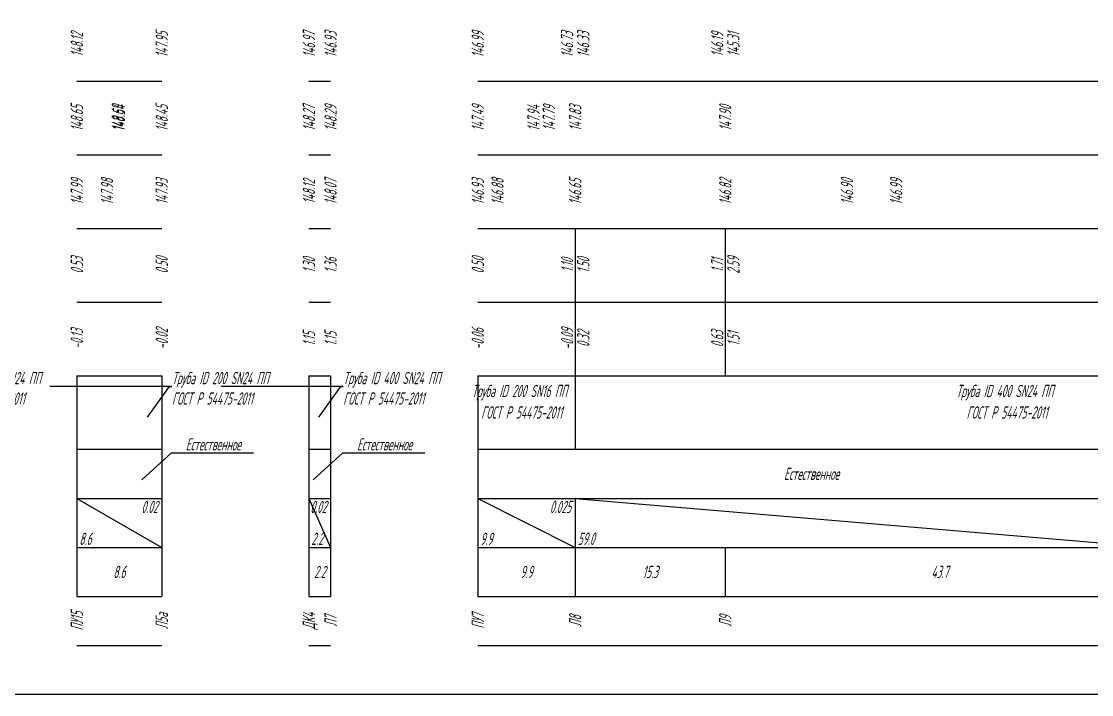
# Model space of a CAD drawing. Header units: metres. Extents: x -30 to 1753, y -860 to 400.
# Drawn here: x 939.1 to 1157.2, y -10 to 127.2 of the extents above; entities that cross this region are included whole.
import ezdxf
from ezdxf import colors
from ezdxf.entities.mleader import LeaderData, LeaderLine
from ezdxf.enums import TextEntityAlignment as Align
from ezdxf.math import Vec2, Vec3

# ---------------------------------------------------------------- set-up
doc = ezdxf.new("R2010")
doc.units = ezdxf.units.M
doc.header["$LTSCALE"] = 0.2
doc.layers.add('МГТ_ИГ_Геология', color=252, linetype='Continuous')
doc.layers.add('Таблица', color=7, linetype='Continuous')
doc.layers.add('ПС-НВК-Деталировка', color=7, linetype='Continuous', lineweight=25)
doc.styles.add('SPDS', font='SPDS', dxfattribs={"width": 0.7, "oblique": 15, "height": 2.5})
doc.styles.get("Standard").update_dxf_attribs({"font": 'SPDS.shx', "width": 0.7, "oblique": 15, "height": 3})

# ---------------------------------------------------------------- blocks, each defined once
blk = doc.blocks.new('_None')

msp = doc.modelspace()

# ---------------------------------------------------------------- linework, layer by layer
at = {"layer": 'ПС-НВК-Деталировка'}
msp.add_lwpolyline([(1748, -10), (-10, -10), (-10, 395), (1748, 395)], close=True, dxfattribs=at)
at = {"layer": 'Таблица'}
for p, q in [((950.389, 115), (967.685, 115)), ((997.685, 115), (1002.094, 115)), ((1032.094, 115), (1252.43, 115)), ((950.389, 100), (967.685, 100)), ((997.685, 100), (1002.094, 100)), ((1032.094, 100), (1252.43, 100)), ((950.389, 85), (967.685, 85)), ((997.685, 85), (1002.094, 85)), ((1032.094, 85), (1252.43, 85)), ((1051.946, 85), (1051.946, 70)), ((1082.533, 85), (1082.533, 70)), ((950.389, 70), (967.685, 70)), ((997.685, 70), (1002.094, 70)), ((1032.094, 70), (1252.43, 70)), ((1051.946, 70), (1051.946, 55)), ((1082.533, 70), (1082.533, 55)), ((950.389, 55), (967.685, 55)), ((950.389, 55), (950.389, 40)), ((967.685, 55), (967.685, 40)), ((997.685, 55), (1002.094, 55)), ((997.685, 55), (997.685, 40)), ((1002.094, 55), (1002.094, 40)), ((1032.094, 55), (1252.43, 55)), ((1032.094, 55), (1032.094, 40)), ((1051.946, 55), (1051.946, 40)), ((950.389, 40), (950.389, 30)), ((950.389, 40), (967.685, 40)), ((967.685, 40), (967.685, 30)), ((997.685, 40), (997.685, 30)), ((997.685, 40), (1002.094, 40)), ((1002.094, 40), (1002.094, 30)), ((1032.094, 40), (1032.094, 30)), ((1032.094, 40), (1252.43, 40)), ((950.389, 30), (950.389, 20)), ((950.389, 30), (967.685, 20)), ((950.389, 30), (967.685, 30)), ((967.685, 30), (967.685, 20)), ((997.685, 30), (997.685, 20)), ((997.685, 30), (1002.094, 20)), ((997.685, 30), (1002.094, 30)), ((1002.094, 30), (1002.094, 20)), ((1032.094, 30), (1032.094, 20)), ((1032.094, 30), (1051.946, 20)), ((1032.094, 30), (1252.43, 30)), ((1051.946, 30), (1051.946, 20)), ((1051.946, 30), (1169.973, 20)), ((950.389, 20), (950.389, 10)), ((950.389, 20), (967.685, 20)), ((967.685, 20), (967.685, 10)), ((997.685, 20), (997.685, 10)), ((997.685, 20), (1002.094, 20)), ((1002.094, 20), (1002.094, 10)), ((1032.094, 20), (1032.094, 10)), ((1032.094, 20), (1252.43, 20)), ((1051.946, 20), (1051.946, 10)), ((1082.533, 20), (1082.533, 10)), ((950.389, 10), (967.685, 10)), ((997.685, 10), (1002.094, 10)), ((1032.094, 10), (1252.43, 10)), ((950.389, 0), (967.685, 0)), ((997.685, 0), (1002.094, 0)), ((1032.094, 0), (1252.43, 0))]:
    msp.add_line(p, q, dxfattribs=at)

# ---------------------------------------------------------------- texts
at = {"layer": 'Таблица', "oblique": 15, "width": 0.7}
for s, p in [('148.12', (950.389, 122.5)), ('147.95', (967.685, 122.5)), ('146.97', (997.685, 122.5)), ('146.93', (1002.094, 122.5)), ('146.99', (1032.094, 122.5)), ('148.65', (950.389, 107.5)), ('148.69', (958.715, 107.5)), ('148.54', (958.976, 107.5)), ('148.45', (967.685, 107.5)), ('148.27', (997.685, 107.5)), ('148.29', (1002.094, 107.5)), ('147.49', (1032.094, 107.5)), ('147.94', (1043.449, 107.5)), ('147.79', (1046.597, 107.5)), ('147.83', (1051.946, 107.5)), ('147.83', (1051.946, 107.5)), ('147.90', (1082.533, 107.5)), ('147.90', (1082.533, 107.5)), ('147.99', (950.389, 92.5)), ('147.98', (956.544, 92.5)), ('147.93', (967.685, 92.5)), ('148.12', (997.685, 92.5)), ('148.07', (1002.094, 92.5)), ('146.93', (1032.094, 92.5)), ('146.88', (1036.112, 92.5)), ('146.65', (1051.946, 92.5)), ('146.65', (1051.946, 92.5)), ('146.82', (1082.533, 92.5)), ('146.82', (1082.533, 92.5)), ('146.90', (1107.348, 92.5)), ('146.99', (1117.359, 92.5)), ('0.53', (950.389, 77.5)), ('0.50', (967.685, 77.5)), ('1.30', (997.685, 77.5)), ('1.36', (1002.094, 77.5)), ('0.50', (1032.094, 77.5)), ('-0.13', (950.389, 62.5)), ('-0.02', (967.685, 62.5)), ('1.15', (997.685, 62.5)), ('1.15', (1002.094, 62.5)), ('-0.06', (1032.094, 62.5)), ('ПУ15', (950.389, 5)), ('Л5а', (967.685, 5)), ('ДК4', (997.685, 5)), ('Л7', (1002.094, 5)), ('ПУ7', (1032.094, 5)), ('Л8', (1051.946, 5)), ('Л9', (1082.533, 5))]:
    msp.add_text(s, height=2.5, rotation=90, dxfattribs=at).set_placement(p, align=Align.MIDDLE_CENTER)
for s, p in [('146.73', (1051.546, 122.5)), ('146.19', (1082.133, 122.5)), ('1.10', (1051.546, 77.5)), ('1.71', (1082.133, 77.5)), ('-0.09', (1051.546, 62.5)), ('0.63', (1082.133, 62.5))]:
    msp.add_text(s, height=2.5, rotation=90, dxfattribs=at).set_placement(p, align=Align.CENTER)
for s, p in [('146.33', (1052.346, 122.5)), ('145.31', (1082.933, 122.5)), ('1.50', (1052.346, 77.5)), ('2.59', (1082.933, 77.5)), ('0.32', (1052.346, 62.5)), ('1.51', (1082.933, 62.5))]:
    msp.add_text(s, height=2.5, rotation=90, dxfattribs=at).set_placement(p, align=Align.TOP_CENTER)
for s, p in [('Труба ID 200 SN16 ПП ', (1041.03, 50.625)), ('Труба ID 400 SN24 ПП ', (1139.949, 50.625))]:
    msp.add_text(s, height=2.5, dxfattribs=at).set_placement(p, align=Align.CENTER)
for s, p in [('ГОСТ Р 54475-2011', (1041.03, 47.5)), ('ГОСТ Р 54475-2011', (1139.949, 47.5)), ('Естественное ', (1100.554, 35)), ('8.6', (959.037, 15)), ('2.2', (999.889, 15)), ('9.9', (1042.02, 15)), ('15.3', (1067.239, 15)), ('43.7', (1126.253, 15))]:
    msp.add_text(s, height=2.5, dxfattribs=at).set_placement(p, align=Align.MIDDLE_CENTER)
for s, p in [('0.02', (966.85, 29.5)), ('0.02', (1001.259, 29.5)), ('0.025', (1051.111, 29.5))]:
    msp.add_text(s, height=2.5, dxfattribs=at).set_placement(p, align=Align.TOP_RIGHT)
for s, p in [('8.6', (950.889, 20.5)), ('2.2', (998.185, 20.5)), ('9.9', (1032.594, 20.5)), ('59.0', (1052.446, 20.5))]:
    msp.add_text(s, height=2.5, dxfattribs=at).set_placement(p)

# ---------------------------------------------------------------- leaders
at = {"layer": 'МГТ_ИГ_Геология', "color": 0, "lineweight": 25}
ml = msp.add_multileader_mtext('Standard', dxfattribs=at)
ml.set_content('{\\Q15;\\W0.7;Естественное}', style='SPDS')
ml.set_leader_properties()
ml.set_arrow_properties(name='NONE')
ml.build(insert=Vec2(0, 0))
ml.multileader.update_dxf_attribs({"text_left_attachment_type": 6, "text_right_attachment_type": 6, "dogleg_length": 0.5, "arrow_head_size": 1})
ctx = ml.context
ctx.base_point, ctx.char_height, ctx.arrow_head_size, ctx.landing_gap_size, ctx.plane_origin = Vec3(970.159, 39.252), 2.5, 1, 0, Vec3(-932.357, 777.614)
ctx.left_attachment, ctx.right_attachment, ctx.text_align_type = 6, 6, 1
notes = []
notes.append((ctx, [(1, (1, 1, 0), (969.659, 39.252), (1, 0), 0.5, [(0, [(963.658, 33.738)], 0, [])])]))
ctx.mtext.insert, ctx.mtext.width, ctx.mtext.defined_height, ctx.mtext.alignment, ctx.mtext.line_spacing_style, ctx.mtext.flow_direction = Vec3(978.181, 42.252), 22.00699, 8.316, 2, 2, 5
ml = msp.add_multileader_mtext('Standard', dxfattribs=at)
ml.set_content('{\\Q15;\\W0.7;Естественное}', style='SPDS')
ml.set_leader_properties()
ml.set_arrow_properties(name='NONE')
ml.build(insert=Vec2(0, 0))
ml.multileader.update_dxf_attribs({"text_left_attachment_type": 6, "text_right_attachment_type": 6, "dogleg_length": 0.5, "arrow_head_size": 1})
ctx = ml.context
ctx.base_point, ctx.char_height, ctx.arrow_head_size, ctx.landing_gap_size, ctx.plane_origin = Vec3(1005.064, 39.252), 2.5, 1, 0, Vec3(-897.452, 777.614)
ctx.left_attachment, ctx.right_attachment, ctx.text_align_type = 6, 6, 1
notes.append((ctx, [(1, (1, 1, 0), (1004.564, 39.252), (1, 0), 0.5, [(0, [(998.563, 33.738)], 0, [])])]))
ctx.mtext.insert, ctx.mtext.width, ctx.mtext.defined_height, ctx.mtext.alignment, ctx.mtext.line_spacing_style, ctx.mtext.flow_direction = Vec3(1013.086, 42.252), 22.00699, 8.316, 2, 2, 5
at = {"layer": 'Таблица'}
ml = msp.add_multileader_mtext('Standard', dxfattribs=at)
ml.set_content('Труба ID 400 SN24 ПП\\PГОСТ Р 54475-2011 ', color=256, style='SPDS')
ml.set_leader_properties()
ml.set_arrow_properties(name='NONE')
ml.build(insert=Vec2(0, 0))
ml.multileader.update_dxf_attribs({"text_left_attachment_type": 6, "text_right_attachment_type": 6, "dogleg_length": 0.5, "arrow_head_size": 1})
ctx = ml.context
ctx.base_point, ctx.char_height, ctx.arrow_head_size, ctx.landing_gap_size, ctx.plane_origin = Vec3(923.273, 52.765), 2.5, 1, 0, Vec3(-983.236, 789.609)
ctx.left_attachment, ctx.right_attachment = 6, 6
notes.append((ctx, [(1, (1, 1, 0), (922.773, 52.765), (1, 0), 0.5, [(0, [(913.899, 46.557)], 0, [])])]))
ctx.mtext.insert, ctx.mtext.width, ctx.mtext.defined_height, ctx.mtext.line_spacing_style, ctx.mtext.flow_direction = Vec3(923.273, 55.765), 30.74663, 8.512, 2, 5
ml = msp.add_multileader_mtext('Standard', dxfattribs=at)
ml.set_content('Труба ID 200 SN24 ПП\\PГОСТ Р 54475-2011 ', color=256, style='SPDS')
ml.set_leader_properties()
ml.set_arrow_properties(name='NONE')
ml.build(insert=Vec2(0, 0))
ml.multileader.update_dxf_attribs({"text_left_attachment_type": 6, "text_right_attachment_type": 6, "dogleg_length": 0.5, "arrow_head_size": 1})
ctx = ml.context
ctx.base_point, ctx.char_height, ctx.arrow_head_size, ctx.landing_gap_size, ctx.plane_origin = Vec3(969.757, 52.765), 2.5, 1, 0, Vec3(-932.357, 789.609)
ctx.left_attachment, ctx.right_attachment = 6, 6
notes.append((ctx, [(1, (1, 1, 0), (969.257, 52.765), (1, 0), 0.5, [(0, [(964.778, 46.557)], 0, [])])]))
ctx.mtext.insert, ctx.mtext.width, ctx.mtext.defined_height, ctx.mtext.line_spacing_style, ctx.mtext.flow_direction = Vec3(969.757, 55.765), 30.74663, 8.512, 2, 5
ml = msp.add_multileader_mtext('Standard', dxfattribs=at)
ml.set_content('Труба ID 400 SN24 ПП\\PГОСТ Р 54475-2011 ', color=256, style='SPDS')
ml.set_leader_properties()
ml.set_arrow_properties(name='NONE')
ml.build(insert=Vec2(0, 0))
ml.multileader.update_dxf_attribs({"text_left_attachment_type": 6, "text_right_attachment_type": 6, "dogleg_length": 0.5, "arrow_head_size": 1})
ctx = ml.context
ctx.base_point, ctx.char_height, ctx.arrow_head_size, ctx.landing_gap_size, ctx.plane_origin = Vec3(1004.662, 52.765), 2.5, 1, 0, Vec3(-897.452, 789.609)
ctx.left_attachment, ctx.right_attachment = 6, 6
notes.append((ctx, [(1, (1, 1, 0), (1004.162, 52.765), (1, 0), 0.5, [(0, [(999.684, 46.557)], 0, [])])]))
ctx.mtext.insert, ctx.mtext.width, ctx.mtext.defined_height, ctx.mtext.line_spacing_style, ctx.mtext.flow_direction = Vec3(1004.662, 55.765), 30.74663, 8.512, 2, 5
for ctx, leaders in notes:
    for number, flags, end, landing, length, lines in leaders:
        leader = LeaderData()
        leader.index, (leader.has_last_leader_line, leader.has_dogleg_vector, leader.attachment_direction) = number, flags
        leader.last_leader_point, leader.dogleg_vector, leader.dogleg_length = Vec3(end), Vec3(landing), length
        for number, points, colour, breaks in lines:
            line = LeaderLine()
            line.index, line.vertices, line.color, line.breaks = number, Vec3.list(points), colors.encode_raw_color(colour), breaks
            leader.lines.append(line)
        ctx.leaders.append(leader)

doc.saveas('drawing.dxf')
